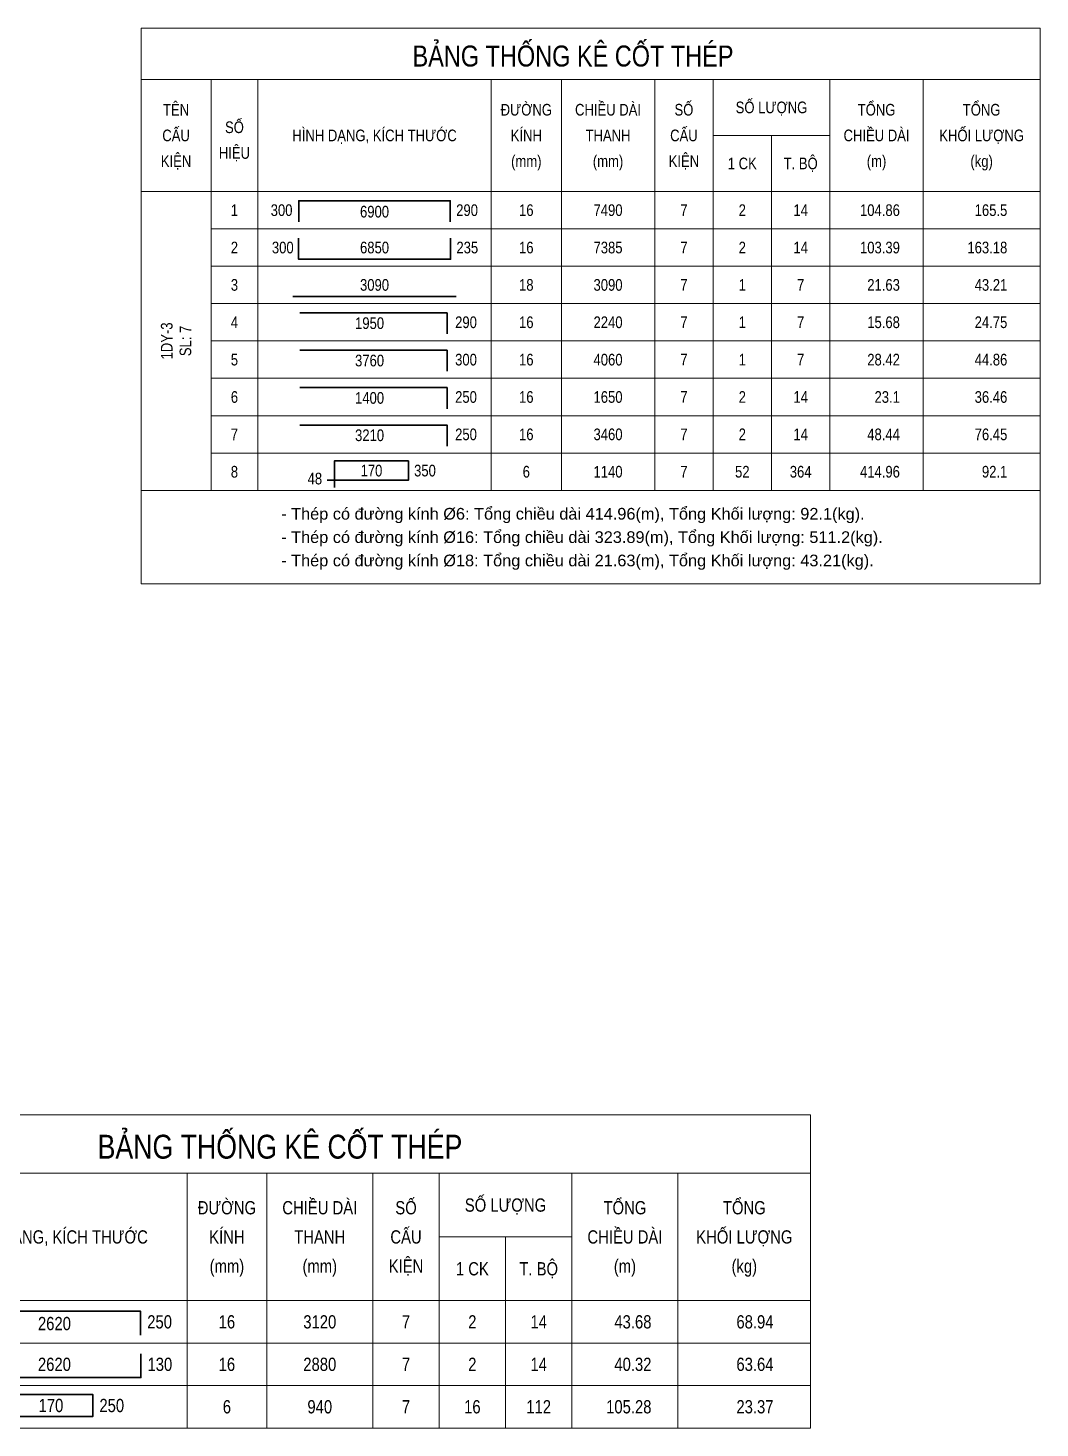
# Model space of a CAD drawing. Extents: x -165145 to 691808, y -202842 to 311040.
# Drawn here: x 346783 to 356318, y -91487 to -78299 of the extents above; entities that cross this region are included whole.
import ezdxf
from ezdxf.enums import TextEntityAlignment as Align

# ---------------------------------------------------------------- set-up
doc = ezdxf.new("R2010")
doc.units = 0
doc.header["$LTSCALE"] = 10
doc.header["$MEASUREMENT"] = 0
doc.linetypes.add('HIDDEN', pattern=[2.3807, 1.587, -0.7937])
doc.layers.get('0').update_dxf_attribs({"linetype": 'CONTINUOUS'})
for name, color, linetype, lineweight in [('DCE_BaoBeTong', 4, 'CONTINUOUS', 18), ('Dce_text', 7, 'CONTINUOUS', 13), ('DCE_ThepChu', 1, 'CONTINUOUS', 35), ('GE_KC_NETKHUAT', 9, 'HIDDEN', 20), ('GE_KC_NETTHAY', 2, 'CONTINUOUS', 20)]:
    doc.layers.add(name, color=color, linetype=linetype, lineweight=lineweight)
doc.styles.add('Dce_Text', font='arial.ttf', dxfattribs={"width": 0.8})
doc.styles.add('Dce_Text2', font='arial.ttf', dxfattribs={"width": 0.8})

# ---------------------------------------------------------------- blocks, each defined once
blk = doc.blocks.new('TKTitle')
at = {"layer": 'DCE_BaoBeTong'}
for p, q in [((15, -11), (15, -35)), ((25, -11), (25, -35)), ((75, -11), (75, -35)), ((90, -11), (90, -35)), ((110, -11), (110, -35)), ((122.5, -11), (122.5, -35)), ((147.5, -11), (147.5, -35)), ((167.5, -11), (167.5, -35)), ((122.5, -23), (147.5, -23)), ((135, -23), (135, -35))]:
    blk.add_line(p, q, dxfattribs=at)
for points in [[(0, 0), (0, -11), (0, -35), (15, -35), (25, -35), (75, -35), (90, -35), (122.5, -35), (135, -35), (147.5, -35), (167.5, -35), (192.5, -35), (192.5, -11), (192.5, 0), (0, 0)], [(0, -11), (15, -11), (25, -11), (75, -11), (90, -11), (122.5, -11), (147.5, -11), (167.5, -11), (192.5, -11)]]:
    blk.add_lwpolyline(points, dxfattribs=at)
at = {"style": 'Dce_Text', "width": 0.8}
for s, height, p in [('BẢNG THỐNG KÊ CỐT THÉP', 4.5, (92.5, -6)), ('TÊN', 2.5, (7.5, -17.5)), ('ĐƯỜNG', 2.5, (82.5, -17.5)), ('CHIỀU DÀI', 2.5, (100, -17.5)), ('SỐ', 2.5, (116.25, -17.5)), ('SỐ LƯỢNG', 2.5, (135, -17)), ('TỔNG', 2.5, (157.5, -17.5)), ('TỔNG', 2.5, (180, -17.5)), ('CẤU', 2.5, (7.5, -23)), ('SỐ', 2.5, (20, -21.25)), ('HÌNH DẠNG, KÍCH THƯỚC', 2.5, (50, -23)), ('KÍNH', 2.5, (82.5, -23)), ('CẤU', 2.5, (116.25, -23)), ('CHIỀU DÀI', 2.5, (157.5, -23)), ('KHỐI LƯỢNG', 2.5, (180, -23)), ('THANH', 2.5, (100, -23)), ('HIỆU', 2.5, (20, -26.75)), ('KIỆN', 2.5, (7.5, -28.5)), ('(mm)', 2.5, (82.5, -28.5)), ('(mm)', 2.5, (100, -28.5)), ('KIỆN', 2.5, (116.25, -28.5)), ('1 CK', 2.5, (128.75, -29)), ('T. BỘ', 2.5, (141.25, -29)), ('(m)', 2.5, (157.5, -28.5)), ('(kg)', 2.5, (180, -28.5))]:
    blk.add_text(s, height=height, dxfattribs=at).set_placement(p, align=Align.MIDDLE_CENTER)
blk = doc.blocks.new('TK4')
at = {"layer": 'DCE_BaoBeTong'}
for p, q in [((0, -8), (0, 0)), ((25, -8), (25, 0)), ((75, -8), (75, 0)), ((90, -8), (90, 0)), ((110, -8), (110, 0)), ((122.5, -8), (122.5, 0)), ((135, -8), (135, 0)), ((147.5, -8), (147.5, 0)), ((167.5, -8), (167.5, 0))]:
    blk.add_line(p, q, dxfattribs=at)
for points in [[(15, -8), (25, -8), (75, -8), (90, -8), (122.5, -8), (135, -8), (147.5, -8), (167.5, -8), (192.5, -8), (192.5, 0)], [(15, 0), (15, -8)]]:
    blk.add_lwpolyline(points, dxfattribs=at)
at = {"layer": 'DCE_ThepChu'}
blk.add_lwpolyline([(33.78, -6.5), (33.78, -2), (66.22, -2), (66.22, -6.5)], dxfattribs=at)
at = {"layer": 'Dce_text', "color": 2, "style": 'Dce_Text', "width": 0.8, "flags": 4}
for tag, p in [('Lall', (162.5, -4)), ('L1', (32.43, -4)), ('KL', (185.5, -4))]:
    blk.add_attdef(tag, text='', height=2.5, dxfattribs=at).set_placement(p, align=Align.MIDDLE_RIGHT)
for tag, p in [('SH', (20, -4)), ('L2', (50, -4.32)), ('DK', (82.5, -4)), ('sumL', (100, -4)), ('SKC', (116.25, -4)), ('SL', (128.75, -4))]:
    blk.add_attdef(tag, text='', height=2.5, dxfattribs=at).set_placement(p, align=Align.MIDDLE_CENTER)
blk.add_attdef('L3', text='', height=2.5, dxfattribs=at).set_placement((67.48, -4), align=Align.MIDDLE_LEFT)
at = {"layer": 'Dce_text', "color": 2, "style": 'Dce_Text', "width": 0.8}
blk.add_attdef('TSL', text='', height=2.5, dxfattribs=at).set_placement((141.25, -4), align=Align.MIDDLE_CENTER)
blk = doc.blocks.new('TK7')
at = {"layer": 'DCE_BaoBeTong'}
for p, q in [((0, -8), (0, 0)), ((25, -8), (25, 0)), ((75, -8), (75, 0)), ((90, -8), (90, 0)), ((110, -8), (110, 0)), ((122.5, -8), (122.5, 0)), ((135, -8), (135, 0)), ((147.5, -8), (147.5, 0)), ((167.5, -8), (167.5, 0))]:
    blk.add_line(p, q, dxfattribs=at)
for points in [[(15, -8), (25, -8), (75, -8), (90, -8), (122.5, -8), (135, -8), (147.5, -8), (167.5, -8), (192.5, -8), (192.5, 0)], [(15, 0), (15, -8)]]:
    blk.add_lwpolyline(points, dxfattribs=at)
at = {"layer": 'DCE_ThepChu'}
blk.add_lwpolyline([(33.72, -2), (33.72, -6.5), (66.28, -6.5), (66.28, -2)], dxfattribs=at)
at = {"layer": 'Dce_text', "color": 2, "style": 'Dce_Text', "width": 0.8, "flags": 4}
for tag, p in [('Lall', (162.5, -4)), ('L1', (32.68, -4)), ('KL', (185.5, -4))]:
    blk.add_attdef(tag, text='', height=2.5, dxfattribs=at).set_placement(p, align=Align.MIDDLE_RIGHT)
for tag, p in [('SH', (20, -4)), ('L2', (50, -4)), ('DK', (82.5, -4)), ('sumL', (100, -4)), ('SKC', (116.25, -4)), ('SL', (128.75, -4))]:
    blk.add_attdef(tag, text='', height=2.5, dxfattribs=at).set_placement(p, align=Align.MIDDLE_CENTER)
blk.add_attdef('L3', text='', height=2.5, dxfattribs=at).set_placement((67.53, -4), align=Align.MIDDLE_LEFT)
at = {"layer": 'Dce_text', "color": 2, "style": 'Dce_Text', "width": 0.8}
blk.add_attdef('TSL', text='', height=2.5, dxfattribs=at).set_placement((141.25, -4), align=Align.MIDDLE_CENTER)
blk = doc.blocks.new('TK9')
at = {"layer": 'DCE_BaoBeTong'}
for p, q in [((0, -8), (0, 0)), ((25, -8), (25, 0)), ((75, -8), (75, 0)), ((90, -8), (90, 0)), ((110, -8), (110, 0)), ((122.5, -8), (122.5, 0)), ((135, -8), (135, 0)), ((147.5, -8), (147.5, 0)), ((167.5, -8), (167.5, 0))]:
    blk.add_line(p, q, dxfattribs=at)
for points in [[(15, -8), (25, -8), (75, -8), (90, -8), (122.5, -8), (135, -8), (147.5, -8), (167.5, -8), (192.5, -8), (192.5, 0)], [(15, 0), (15, -8)]]:
    blk.add_lwpolyline(points, dxfattribs=at)
at = {"layer": 'DCE_ThepChu'}
blk.add_lwpolyline([(41.42, -7.37), (41.42, -1.7), (57.26, -1.7), (57.26, -5.81), (39.86, -5.81)], dxfattribs=at)
at = {"layer": 'Dce_text', "color": 2, "style": 'Dce_Text', "width": 0.8}
for tag, p in [('L1', (49.34, -3.76)), ('TSL', (141.25, -4))]:
    blk.add_attdef(tag, text='', height=2.5, dxfattribs=at).set_placement(p, align=Align.MIDDLE_CENTER)
blk.add_attdef('L2', text='', height=2.5, dxfattribs=at).set_placement((58.47, -3.76), align=Align.MIDDLE_LEFT)
at = {"layer": 'Dce_text', "color": 2, "style": 'Dce_Text', "width": 0.8, "flags": 4}
for tag, p in [('Lall', (162.5, -4)), ('KL', (185.5, -4))]:
    blk.add_attdef(tag, text='', height=2.5, dxfattribs=at).set_placement(p, align=Align.MIDDLE_RIGHT)
for tag, p in [('SH', (20, -4)), ('DK', (82.5, -4)), ('sumL', (100, -4)), ('SKC', (116.25, -4)), ('SL', (128.75, -4))]:
    blk.add_attdef(tag, text='', height=2.5, dxfattribs=at).set_placement(p, align=Align.MIDDLE_CENTER)
at = {"layer": 'Dce_text', "color": 2, "style": 'Dce_Text', "width": 0.8}
blk.add_attdef('M', text='', height=2.5, dxfattribs=at).set_placement((38.78, -5.47), align=Align.MIDDLE_RIGHT)
blk = doc.blocks.new('TK1')
at = {"layer": 'DCE_BaoBeTong'}
for p, q in [((0, -8), (0, 0)), ((25, -8), (25, 0)), ((75, -8), (75, 0)), ((90, -8), (90, 0)), ((110, -8), (110, 0)), ((122.5, -8), (122.5, 0)), ((135, -8), (135, 0)), ((147.5, -8), (147.5, 0)), ((167.5, -8), (167.5, 0))]:
    blk.add_line(p, q, dxfattribs=at)
for points in [[(15, -8), (25, -8), (75, -8), (90, -8), (122.5, -8), (135, -8), (147.5, -8), (167.5, -8), (192.5, -8), (192.5, 0)], [(15, 0), (15, -8)]]:
    blk.add_lwpolyline(points, dxfattribs=at)
at = {"layer": 'DCE_ThepChu'}
blk.add_lwpolyline([(32.5, -6.5), (67.5, -6.5)], dxfattribs=at)
at = {"layer": 'Dce_text', "color": 2, "style": 'Dce_Text', "width": 0.8, "flags": 4}
for tag, p in [('SH', (20, -4)), ('L', (50, -4)), ('DK', (82.5, -4)), ('sumL', (100, -4)), ('SKC', (116.25, -4)), ('SL', (128.75, -4))]:
    blk.add_attdef(tag, text='', height=2.5, dxfattribs=at).set_placement(p, align=Align.MIDDLE_CENTER)
at = {"layer": 'Dce_text', "color": 2, "style": 'Dce_Text', "width": 0.8}
blk.add_attdef('TSL', text='', height=2.5, dxfattribs=at).set_placement((141.25, -4), align=Align.MIDDLE_CENTER)
at = {"layer": 'Dce_text', "color": 2, "style": 'Dce_Text', "width": 0.8, "flags": 4}
for tag, p in [('Lall', (162.5, -4)), ('KL', (185.5, -4))]:
    blk.add_attdef(tag, text='', height=2.5, dxfattribs=at).set_placement(p, align=Align.MIDDLE_RIGHT)
blk = doc.blocks.new('TK3')
at = {"layer": 'DCE_BaoBeTong'}
for p, q in [((0, -8), (0, 0)), ((25, -8), (25, 0)), ((75, -8), (75, 0)), ((90, -8), (90, 0)), ((110, -8), (110, 0)), ((122.5, -8), (122.5, 0)), ((135, -8), (135, 0)), ((147.5, -8), (147.5, 0)), ((167.5, -8), (167.5, 0))]:
    blk.add_line(p, q, dxfattribs=at)
for points in [[(15, -8), (25, -8), (75, -8), (90, -8), (122.5, -8), (135, -8), (147.5, -8), (167.5, -8), (192.5, -8), (192.5, 0)], [(15, 0), (15, -8)]]:
    blk.add_lwpolyline(points, dxfattribs=at)
at = {"layer": 'DCE_ThepChu'}
blk.add_lwpolyline([(65.52, -6.5), (65.52, -2), (33.99, -2)], dxfattribs=at)
at = {"layer": 'DCE_BaoBeTong', "color": 2, "style": 'Dce_Text', "width": 0.8}
blk.add_attdef('TSL', text='', height=2.5, dxfattribs=at).set_placement((141.25, -4), align=Align.MIDDLE_CENTER)
at = {"layer": 'Dce_text', "color": 2, "style": 'Dce_Text', "width": 0.8, "flags": 4}
for tag, p in [('SH', (20, -4)), ('L1', (48.94, -4.19)), ('DK', (82.5, -4)), ('sumL', (100, -4)), ('SKC', (116.25, -4)), ('SL', (128.75, -4))]:
    blk.add_attdef(tag, text='', height=2.5, dxfattribs=at).set_placement(p, align=Align.MIDDLE_CENTER)
blk.add_attdef('L2', text='', height=2.5, dxfattribs=at).set_placement((67.26, -4), align=Align.MIDDLE_LEFT)
for tag, p in [('Lall', (162.5, -4)), ('KL', (185.5, -4))]:
    blk.add_attdef(tag, text='', height=2.5, dxfattribs=at).set_placement(p, align=Align.MIDDLE_RIGHT)
blk = doc.blocks.new('TenCauKien')
at = {"layer": 'Dce_text', "style": 'Dce_Text', "width": 0.8}
for tag, p in [('TENCAUKIEN', (-2, 0)), ('SOCAUKIEN', (2, 0))]:
    blk.add_attdef(tag, text='', height=2.5, rotation=90, dxfattribs=at).set_placement(p, align=Align.MIDDLE_CENTER)

msp = doc.modelspace()

# ---------------------------------------------------------------- linework, layer by layer
at = {"layer": 'DCE_BaoBeTong'}
for p, q in [((347848.47472, -82654.55082), (348508.47472, -82654.55082)), ((347848.47472, -82654.55082), (347848.47472, -83534.55082)), ((356318.47472, -82654.55082), (356318.47472, -83534.55082)), ((347848.47472, -83534.55082), (356318.47472, -83534.55082))]:
    msp.add_line(p, q, dxfattribs=at)
msp.add_lwpolyline([(347848.47472, -82654.55082), (348508.47472, -82654.55082)], dxfattribs=at)

# ---------------------------------------------------------------- block references
at = {"layer": 'GE_KC_NETKHUAT', "xscale": 44, "yscale": 44, "zscale": 44}
msp.add_blockref('TKTitle', (347848.47472, -78298.55082), dxfattribs=at)
at = {"layer": 'GE_KC_NETKHUAT'}
ref = msp.add_blockref('TK4', (347848.47472, -79838.55082), dxfattribs=dict(at, xscale=44, yscale=44, zscale=44))
ref.add_attrib('SH', '1', dxfattribs={"layer": 'Dce_text', "color": 2, "height": 110, "style": 'Dce_Text', "width": 0.8}).set_placement((348728.47472, -80014.55082), align=Align.MIDDLE_CENTER)
ref.add_attrib('L2', '6900', dxfattribs={"layer": 'Dce_text', "color": 2, "height": 110, "style": 'Dce_Text', "width": 0.8}).set_placement((350048.47472, -80028.59719), align=Align.MIDDLE_CENTER)
ref.add_attrib('L1', '300', dxfattribs={"layer": 'Dce_text', "color": 2, "height": 110, "style": 'Dce_Text', "width": 0.8}).set_placement((349275.18818, -80014.55082), align=Align.MIDDLE_RIGHT)
ref.add_attrib('L3', '290', dxfattribs={"layer": 'Dce_text', "color": 2, "height": 110, "style": 'Dce_Text', "width": 0.8}).set_placement((350817.80501, -80014.55082), align=Align.MIDDLE_LEFT)
ref.add_attrib('DK', '16', dxfattribs={"layer": 'Dce_text', "color": 2, "height": 110, "style": 'Dce_Text', "width": 0.8}).set_placement((351478.47472, -80014.55082), align=Align.MIDDLE_CENTER)
ref.add_attrib('sumL', '7490', dxfattribs={"layer": 'Dce_text', "color": 2, "height": 110, "style": 'Dce_Text', "width": 0.8}).set_placement((352248.47472, -80014.55082), align=Align.MIDDLE_CENTER)
ref.add_attrib('SL', '2', dxfattribs={"layer": 'Dce_text', "color": 2, "height": 110, "style": 'Dce_Text', "width": 0.8}).set_placement((353513.47472, -80014.55082), align=Align.MIDDLE_CENTER)
ref.add_attrib('SKC', '7', dxfattribs={"layer": 'Dce_text', "color": 2, "height": 110, "style": 'Dce_Text', "width": 0.8}).set_placement((352963.47472, -80014.55082), align=Align.MIDDLE_CENTER)
ref.add_attrib('Lall', '104.86', dxfattribs={"layer": 'Dce_text', "color": 2, "height": 110, "style": 'Dce_Text', "width": 0.8}).set_placement((354998.47472, -80014.55082), align=Align.MIDDLE_RIGHT)
ref.add_attrib('KL', '165.5', dxfattribs={"layer": 'Dce_text', "color": 2, "height": 110, "style": 'Dce_Text', "width": 0.8}).set_placement((356010.47472, -80014.55082), align=Align.MIDDLE_RIGHT)
ref.add_attrib('TSL', '14', dxfattribs={"layer": 'Dce_text', "color": 2, "height": 110, "style": 'Dce_Text', "width": 0.8}).set_placement((354063.47472, -80014.55082), align=Align.MIDDLE_CENTER)
ref = msp.add_blockref('TK7', (347848.47472, -80190.55082), dxfattribs=dict(at, xscale=44, yscale=44, zscale=44))
ref.add_attrib('SH', '2', dxfattribs={"layer": 'Dce_text', "color": 2, "height": 110, "style": 'Dce_Text', "width": 0.8}).set_placement((348728.47472, -80366.55082), align=Align.MIDDLE_CENTER)
ref.add_attrib('L2', '6850', dxfattribs={"layer": 'Dce_text', "color": 2, "height": 110, "style": 'Dce_Text', "width": 0.8}).set_placement((350048.47472, -80366.55082), align=Align.MIDDLE_CENTER)
ref.add_attrib('L1', '300', dxfattribs={"layer": 'Dce_text', "color": 2, "height": 110, "style": 'Dce_Text', "width": 0.8}).set_placement((349286.58164, -80366.55082), align=Align.MIDDLE_RIGHT)
ref.add_attrib('L3', '235', dxfattribs={"layer": 'Dce_text', "color": 2, "height": 110, "style": 'Dce_Text', "width": 0.8}).set_placement((350819.94477, -80366.55082), align=Align.MIDDLE_LEFT)
ref.add_attrib('DK', '16', dxfattribs={"layer": 'Dce_text', "color": 2, "height": 110, "style": 'Dce_Text', "width": 0.8}).set_placement((351478.47472, -80366.55082), align=Align.MIDDLE_CENTER)
ref.add_attrib('sumL', '7385', dxfattribs={"layer": 'Dce_text', "color": 2, "height": 110, "style": 'Dce_Text', "width": 0.8}).set_placement((352248.47472, -80366.55082), align=Align.MIDDLE_CENTER)
ref.add_attrib('SL', '2', dxfattribs={"layer": 'Dce_text', "color": 2, "height": 110, "style": 'Dce_Text', "width": 0.8}).set_placement((353513.47472, -80366.55082), align=Align.MIDDLE_CENTER)
ref.add_attrib('SKC', '7', dxfattribs={"layer": 'Dce_text', "color": 2, "height": 110, "style": 'Dce_Text', "width": 0.8}).set_placement((352963.47472, -80366.55082), align=Align.MIDDLE_CENTER)
ref.add_attrib('Lall', '103.39', dxfattribs={"layer": 'Dce_text', "color": 2, "height": 110, "style": 'Dce_Text', "width": 0.8}).set_placement((354998.47472, -80366.55082), align=Align.MIDDLE_RIGHT)
ref.add_attrib('KL', '163.18', dxfattribs={"layer": 'Dce_text', "color": 2, "height": 110, "style": 'Dce_Text', "width": 0.8}).set_placement((356010.47472, -80366.55082), align=Align.MIDDLE_RIGHT)
ref.add_attrib('TSL', '14', dxfattribs={"layer": 'Dce_text', "color": 2, "height": 110, "style": 'Dce_Text', "width": 0.8}).set_placement((354063.47472, -80366.55082), align=Align.MIDDLE_CENTER)
ref = msp.add_blockref('TK1', (347848.47472, -80542.55082), dxfattribs=dict(at, xscale=44, yscale=44, zscale=44))
ref.add_attrib('KL', '43.21', dxfattribs={"layer": 'Dce_text', "color": 2, "height": 110, "style": 'Dce_Text', "width": 0.8}).set_placement((356010.47472, -80718.55082), align=Align.MIDDLE_RIGHT)
ref.add_attrib('Lall', '21.63', dxfattribs={"layer": 'Dce_text', "color": 2, "height": 110, "style": 'Dce_Text', "width": 0.8}).set_placement((354998.47472, -80718.55082), align=Align.MIDDLE_RIGHT)
ref.add_attrib('SKC', '7', dxfattribs={"layer": 'Dce_text', "color": 2, "height": 110, "style": 'Dce_Text', "width": 0.8}).set_placement((352963.47472, -80718.55082), align=Align.MIDDLE_CENTER)
ref.add_attrib('SL', '1', dxfattribs={"layer": 'Dce_text', "color": 2, "height": 110, "style": 'Dce_Text', "width": 0.8}).set_placement((353513.47472, -80718.55082), align=Align.MIDDLE_CENTER)
ref.add_attrib('sumL', '3090', dxfattribs={"layer": 'Dce_text', "color": 2, "height": 110, "style": 'Dce_Text', "width": 0.8}).set_placement((352248.47472, -80718.55082), align=Align.MIDDLE_CENTER)
ref.add_attrib('DK', '18', dxfattribs={"layer": 'Dce_text', "color": 2, "height": 110, "style": 'Dce_Text', "width": 0.8}).set_placement((351478.47472, -80718.55082), align=Align.MIDDLE_CENTER)
ref.add_attrib('L', '3090', dxfattribs={"layer": 'Dce_text', "color": 2, "height": 110, "style": 'Dce_Text', "width": 0.8}).set_placement((350048.47472, -80718.55082), align=Align.MIDDLE_CENTER)
ref.add_attrib('SH', '3', dxfattribs={"layer": 'Dce_text', "color": 2, "height": 110, "style": 'Dce_Text', "width": 0.8}).set_placement((348728.47472, -80718.55082), align=Align.MIDDLE_CENTER)
ref.add_attrib('TSL', '7', dxfattribs={"layer": 'Dce_text', "color": 2, "height": 110, "style": 'Dce_Text', "width": 0.8}).set_placement((354063.47472, -80718.55082), align=Align.MIDDLE_CENTER)
ref = msp.add_blockref('TK3', (347848.47472, -80894.55082), dxfattribs=dict(at, xscale=44, yscale=44, zscale=44))
ref.add_attrib('SH', '4', dxfattribs={"layer": 'Dce_text', "color": 2, "height": 110, "style": 'Dce_Text', "width": 0.8}).set_placement((348728.47472, -81070.55082), align=Align.MIDDLE_CENTER)
ref.add_attrib('L1', '1950', dxfattribs={"layer": 'Dce_text', "color": 2, "height": 110, "style": 'Dce_Text', "width": 0.8}).set_placement((350001.71574, -81079.00377), align=Align.MIDDLE_CENTER)
ref.add_attrib('L2', '290', dxfattribs={"layer": 'Dce_text', "color": 2, "height": 110, "style": 'Dce_Text', "width": 0.8}).set_placement((350807.81367, -81070.55082), align=Align.MIDDLE_LEFT)
ref.add_attrib('DK', '16', dxfattribs={"layer": 'Dce_text', "color": 2, "height": 110, "style": 'Dce_Text', "width": 0.8}).set_placement((351478.47472, -81070.55082), align=Align.MIDDLE_CENTER)
ref.add_attrib('sumL', '2240', dxfattribs={"layer": 'Dce_text', "color": 2, "height": 110, "style": 'Dce_Text', "width": 0.8}).set_placement((352248.47472, -81070.55082), align=Align.MIDDLE_CENTER)
ref.add_attrib('SL', '1', dxfattribs={"layer": 'Dce_text', "color": 2, "height": 110, "style": 'Dce_Text', "width": 0.8}).set_placement((353513.47472, -81070.55082), align=Align.MIDDLE_CENTER)
ref.add_attrib('SKC', '7', dxfattribs={"layer": 'Dce_text', "color": 2, "height": 110, "style": 'Dce_Text', "width": 0.8}).set_placement((352963.47472, -81070.55082), align=Align.MIDDLE_CENTER)
ref.add_attrib('Lall', '15.68', dxfattribs={"layer": 'Dce_text', "color": 2, "height": 110, "style": 'Dce_Text', "width": 0.8}).set_placement((354998.47472, -81070.55082), align=Align.MIDDLE_RIGHT)
ref.add_attrib('KL', '24.75', dxfattribs={"layer": 'Dce_text', "color": 2, "height": 110, "style": 'Dce_Text', "width": 0.8}).set_placement((356010.47472, -81070.55082), align=Align.MIDDLE_RIGHT)
ref.add_attrib('TSL', '7', dxfattribs={"layer": 'DCE_BaoBeTong', "color": 2, "height": 110, "style": 'Dce_Text', "width": 0.8}).set_placement((354063.47472, -81070.55082), align=Align.MIDDLE_CENTER)
at = {"layer": 'GE_KC_NETKHUAT', "xscale": 44, "yscale": 44, "zscale": 44}
msp.add_blockref('TenCauKien', (348178.47472, -81246.55082), dxfattribs=at).add_auto_attribs({'SOCAUKIEN': 'SL: 7', 'TENCAUKIEN': '1DY-3'})
at = {"layer": 'GE_KC_NETKHUAT'}
ref = msp.add_blockref('TK3', (347848.47472, -81246.55082), dxfattribs=dict(at, xscale=44, yscale=44, zscale=44))
ref.add_attrib('SH', '5', dxfattribs={"layer": 'Dce_text', "color": 2, "height": 110, "style": 'Dce_Text', "width": 0.8}).set_placement((348728.47472, -81422.55082), align=Align.MIDDLE_CENTER)
ref.add_attrib('L1', '3760', dxfattribs={"layer": 'Dce_text', "color": 2, "height": 110, "style": 'Dce_Text', "width": 0.8}).set_placement((350001.71574, -81431.00377), align=Align.MIDDLE_CENTER)
ref.add_attrib('L2', '300', dxfattribs={"layer": 'Dce_text', "color": 2, "height": 110, "style": 'Dce_Text', "width": 0.8}).set_placement((350807.81367, -81422.55082), align=Align.MIDDLE_LEFT)
ref.add_attrib('DK', '16', dxfattribs={"layer": 'Dce_text', "color": 2, "height": 110, "style": 'Dce_Text', "width": 0.8}).set_placement((351478.47472, -81422.55082), align=Align.MIDDLE_CENTER)
ref.add_attrib('sumL', '4060', dxfattribs={"layer": 'Dce_text', "color": 2, "height": 110, "style": 'Dce_Text', "width": 0.8}).set_placement((352248.47472, -81422.55082), align=Align.MIDDLE_CENTER)
ref.add_attrib('SL', '1', dxfattribs={"layer": 'Dce_text', "color": 2, "height": 110, "style": 'Dce_Text', "width": 0.8}).set_placement((353513.47472, -81422.55082), align=Align.MIDDLE_CENTER)
ref.add_attrib('SKC', '7', dxfattribs={"layer": 'Dce_text', "color": 2, "height": 110, "style": 'Dce_Text', "width": 0.8}).set_placement((352963.47472, -81422.55082), align=Align.MIDDLE_CENTER)
ref.add_attrib('Lall', '28.42', dxfattribs={"layer": 'Dce_text', "color": 2, "height": 110, "style": 'Dce_Text', "width": 0.8}).set_placement((354998.47472, -81422.55082), align=Align.MIDDLE_RIGHT)
ref.add_attrib('KL', '44.86', dxfattribs={"layer": 'Dce_text', "color": 2, "height": 110, "style": 'Dce_Text', "width": 0.8}).set_placement((356010.47472, -81422.55082), align=Align.MIDDLE_RIGHT)
ref.add_attrib('TSL', '7', dxfattribs={"layer": 'DCE_BaoBeTong', "color": 2, "height": 110, "style": 'Dce_Text', "width": 0.8}).set_placement((354063.47472, -81422.55082), align=Align.MIDDLE_CENTER)
ref = msp.add_blockref('TK3', (347848.47472, -81598.55082), dxfattribs=dict(at, xscale=44, yscale=44, zscale=44))
ref.add_attrib('SH', '6', dxfattribs={"layer": 'Dce_text', "color": 2, "height": 110, "style": 'Dce_Text', "width": 0.8}).set_placement((348728.47472, -81774.55082), align=Align.MIDDLE_CENTER)
ref.add_attrib('L1', '1400', dxfattribs={"layer": 'Dce_text', "color": 2, "height": 110, "style": 'Dce_Text', "width": 0.8}).set_placement((350001.71574, -81783.00377), align=Align.MIDDLE_CENTER)
ref.add_attrib('L2', '250', dxfattribs={"layer": 'Dce_text', "color": 2, "height": 110, "style": 'Dce_Text', "width": 0.8}).set_placement((350807.81367, -81774.55082), align=Align.MIDDLE_LEFT)
ref.add_attrib('DK', '16', dxfattribs={"layer": 'Dce_text', "color": 2, "height": 110, "style": 'Dce_Text', "width": 0.8}).set_placement((351478.47472, -81774.55082), align=Align.MIDDLE_CENTER)
ref.add_attrib('sumL', '1650', dxfattribs={"layer": 'Dce_text', "color": 2, "height": 110, "style": 'Dce_Text', "width": 0.8}).set_placement((352248.47472, -81774.55082), align=Align.MIDDLE_CENTER)
ref.add_attrib('SL', '2', dxfattribs={"layer": 'Dce_text', "color": 2, "height": 110, "style": 'Dce_Text', "width": 0.8}).set_placement((353513.47472, -81774.55082), align=Align.MIDDLE_CENTER)
ref.add_attrib('SKC', '7', dxfattribs={"layer": 'Dce_text', "color": 2, "height": 110, "style": 'Dce_Text', "width": 0.8}).set_placement((352963.47472, -81774.55082), align=Align.MIDDLE_CENTER)
ref.add_attrib('Lall', '23.1', dxfattribs={"layer": 'Dce_text', "color": 2, "height": 110, "style": 'Dce_Text', "width": 0.8}).set_placement((354998.47472, -81774.55082), align=Align.MIDDLE_RIGHT)
ref.add_attrib('KL', '36.46', dxfattribs={"layer": 'Dce_text', "color": 2, "height": 110, "style": 'Dce_Text', "width": 0.8}).set_placement((356010.47472, -81774.55082), align=Align.MIDDLE_RIGHT)
ref.add_attrib('TSL', '14', dxfattribs={"layer": 'DCE_BaoBeTong', "color": 2, "height": 110, "style": 'Dce_Text', "width": 0.8}).set_placement((354063.47472, -81774.55082), align=Align.MIDDLE_CENTER)
ref = msp.add_blockref('TK3', (347848.47472, -81950.55082), dxfattribs=dict(at, xscale=44, yscale=44, zscale=44))
ref.add_attrib('SH', '7', dxfattribs={"layer": 'Dce_text', "color": 2, "height": 110, "style": 'Dce_Text', "width": 0.8}).set_placement((348728.47472, -82126.55082), align=Align.MIDDLE_CENTER)
ref.add_attrib('L1', '3210', dxfattribs={"layer": 'Dce_text', "color": 2, "height": 110, "style": 'Dce_Text', "width": 0.8}).set_placement((350001.71574, -82135.00377), align=Align.MIDDLE_CENTER)
ref.add_attrib('L2', '250', dxfattribs={"layer": 'Dce_text', "color": 2, "height": 110, "style": 'Dce_Text', "width": 0.8}).set_placement((350807.81367, -82126.55082), align=Align.MIDDLE_LEFT)
ref.add_attrib('DK', '16', dxfattribs={"layer": 'Dce_text', "color": 2, "height": 110, "style": 'Dce_Text', "width": 0.8}).set_placement((351478.47472, -82126.55082), align=Align.MIDDLE_CENTER)
ref.add_attrib('sumL', '3460', dxfattribs={"layer": 'Dce_text', "color": 2, "height": 110, "style": 'Dce_Text', "width": 0.8}).set_placement((352248.47472, -82126.55082), align=Align.MIDDLE_CENTER)
ref.add_attrib('SL', '2', dxfattribs={"layer": 'Dce_text', "color": 2, "height": 110, "style": 'Dce_Text', "width": 0.8}).set_placement((353513.47472, -82126.55082), align=Align.MIDDLE_CENTER)
ref.add_attrib('SKC', '7', dxfattribs={"layer": 'Dce_text', "color": 2, "height": 110, "style": 'Dce_Text', "width": 0.8}).set_placement((352963.47472, -82126.55082), align=Align.MIDDLE_CENTER)
ref.add_attrib('Lall', '48.44', dxfattribs={"layer": 'Dce_text', "color": 2, "height": 110, "style": 'Dce_Text', "width": 0.8}).set_placement((354998.47472, -82126.55082), align=Align.MIDDLE_RIGHT)
ref.add_attrib('KL', '76.45', dxfattribs={"layer": 'Dce_text', "color": 2, "height": 110, "style": 'Dce_Text', "width": 0.8}).set_placement((356010.47472, -82126.55082), align=Align.MIDDLE_RIGHT)
ref.add_attrib('TSL', '14', dxfattribs={"layer": 'DCE_BaoBeTong', "color": 2, "height": 110, "style": 'Dce_Text', "width": 0.8}).set_placement((354063.47472, -82126.55082), align=Align.MIDDLE_CENTER)
ref = msp.add_blockref('TK9', (347848.47472, -82302.55082), dxfattribs=dict(at, xscale=44, yscale=44, zscale=44))
ref.add_attrib('L2', '350', dxfattribs={"layer": 'Dce_text', "color": 2, "height": 110, "style": 'Dce_Text', "width": 0.8}).set_placement((350421.17977, -82467.83059), align=Align.MIDDLE_LEFT)
ref.add_attrib('L1', '170', dxfattribs={"layer": 'Dce_text', "color": 2, "height": 110, "style": 'Dce_Text', "width": 0.8}).set_placement((350019.48938, -82467.83059), align=Align.MIDDLE_CENTER)
ref.add_attrib('M', '48', dxfattribs={"layer": 'Dce_text', "color": 2, "height": 110, "style": 'Dce_Text', "width": 0.8}).set_placement((349554.74104, -82543.12458), align=Align.MIDDLE_RIGHT)
ref.add_attrib('SH', '8', dxfattribs={"layer": 'Dce_text', "color": 2, "height": 110, "style": 'Dce_Text', "width": 0.8}).set_placement((348728.47472, -82478.55082), align=Align.MIDDLE_CENTER)
ref.add_attrib('DK', '6', dxfattribs={"layer": 'Dce_text', "color": 2, "height": 110, "style": 'Dce_Text', "width": 0.8}).set_placement((351478.47472, -82478.55082), align=Align.MIDDLE_CENTER)
ref.add_attrib('sumL', '1140', dxfattribs={"layer": 'Dce_text', "color": 2, "height": 110, "style": 'Dce_Text', "width": 0.8}).set_placement((352248.47472, -82478.55082), align=Align.MIDDLE_CENTER)
ref.add_attrib('SL', '52', dxfattribs={"layer": 'Dce_text', "color": 2, "height": 110, "style": 'Dce_Text', "width": 0.8}).set_placement((353513.47472, -82478.55082), align=Align.MIDDLE_CENTER)
ref.add_attrib('SKC', '7', dxfattribs={"layer": 'Dce_text', "color": 2, "height": 110, "style": 'Dce_Text', "width": 0.8}).set_placement((352963.47472, -82478.55082), align=Align.MIDDLE_CENTER)
ref.add_attrib('Lall', '414.96', dxfattribs={"layer": 'Dce_text', "color": 2, "height": 110, "style": 'Dce_Text', "width": 0.8}).set_placement((354998.47472, -82478.55082), align=Align.MIDDLE_RIGHT)
ref.add_attrib('KL', '92.1', dxfattribs={"layer": 'Dce_text', "color": 2, "height": 110, "style": 'Dce_Text', "width": 0.8}).set_placement((356010.47472, -82478.55082), align=Align.MIDDLE_RIGHT)
ref.add_attrib('TSL', '364', dxfattribs={"layer": 'Dce_text', "color": 2, "height": 110, "style": 'Dce_Text', "width": 0.8}).set_placement((354063.47472, -82478.55082), align=Align.MIDDLE_CENTER)
at = {"layer": 'GE_KC_NETTHAY', "xscale": 50, "yscale": 50, "zscale": 50}
msp.add_blockref('TKTitle', (344532.5711, -88536.84962), dxfattribs=at)
at = {"layer": 'GE_KC_NETTHAY'}
ref = msp.add_blockref('TK4', (344532.5711, -90286.84962), dxfattribs=dict(at, xscale=50, yscale=50, zscale=50))
ref.add_attrib('SH', '1', dxfattribs={"layer": 'Dce_text', "color": 2, "height": 125, "style": 'Dce_Text', "width": 0.8}).set_placement((345532.5711, -90486.84962), align=Align.MIDDLE_CENTER)
ref.add_attrib('L2', '2620', dxfattribs={"layer": 'Dce_text', "color": 2, "height": 125, "style": 'Dce_Text', "width": 0.8}).set_placement((347032.5711, -90502.81141), align=Align.MIDDLE_CENTER)
ref.add_attrib('L1', '250', dxfattribs={"layer": 'Dce_text', "color": 2, "height": 125, "style": 'Dce_Text', "width": 0.8}).set_placement((346153.8364, -90486.84962), align=Align.MIDDLE_RIGHT)
ref.add_attrib('L3', '250', dxfattribs={"layer": 'Dce_text', "color": 2, "height": 125, "style": 'Dce_Text', "width": 0.8}).set_placement((347906.81007, -90486.84962), align=Align.MIDDLE_LEFT)
ref.add_attrib('DK', '16', dxfattribs={"layer": 'Dce_text', "color": 2, "height": 125, "style": 'Dce_Text', "width": 0.8}).set_placement((348657.5711, -90486.84962), align=Align.MIDDLE_CENTER)
ref.add_attrib('sumL', '3120', dxfattribs={"layer": 'Dce_text', "color": 2, "height": 125, "style": 'Dce_Text', "width": 0.8}).set_placement((349532.5711, -90486.84962), align=Align.MIDDLE_CENTER)
ref.add_attrib('SL', '2', dxfattribs={"layer": 'Dce_text', "color": 2, "height": 125, "style": 'Dce_Text', "width": 0.8}).set_placement((350970.0711, -90486.84962), align=Align.MIDDLE_CENTER)
ref.add_attrib('SKC', '7', dxfattribs={"layer": 'Dce_text', "color": 2, "height": 125, "style": 'Dce_Text', "width": 0.8}).set_placement((350345.0711, -90486.84962), align=Align.MIDDLE_CENTER)
ref.add_attrib('Lall', '43.68', dxfattribs={"layer": 'Dce_text', "color": 2, "height": 125, "style": 'Dce_Text', "width": 0.8}).set_placement((352657.5711, -90486.84962), align=Align.MIDDLE_RIGHT)
ref.add_attrib('KL', '68.94', dxfattribs={"layer": 'Dce_text', "color": 2, "height": 125, "style": 'Dce_Text', "width": 0.8}).set_placement((353807.5711, -90486.84962), align=Align.MIDDLE_RIGHT)
ref.add_attrib('TSL', '14', dxfattribs={"layer": 'Dce_text', "color": 2, "height": 125, "style": 'Dce_Text', "width": 0.8}).set_placement((351595.0711, -90486.84962), align=Align.MIDDLE_CENTER)
ref = msp.add_blockref('TK7', (344532.5711, -90686.84962), dxfattribs=dict(at, xscale=50, yscale=50, zscale=50))
ref.add_attrib('SH', '2', dxfattribs={"layer": 'Dce_text', "color": 2, "height": 125, "style": 'Dce_Text', "width": 0.8}).set_placement((345532.5711, -90886.84962), align=Align.MIDDLE_CENTER)
ref.add_attrib('L2', '2620', dxfattribs={"layer": 'Dce_text', "color": 2, "height": 125, "style": 'Dce_Text', "width": 0.8}).set_placement((347032.5711, -90886.84962), align=Align.MIDDLE_CENTER)
ref.add_attrib('L1', '130', dxfattribs={"layer": 'Dce_text', "color": 2, "height": 125, "style": 'Dce_Text', "width": 0.8}).set_placement((346166.78351, -90886.84962), align=Align.MIDDLE_RIGHT)
ref.add_attrib('L3', '130', dxfattribs={"layer": 'Dce_text', "color": 2, "height": 125, "style": 'Dce_Text', "width": 0.8}).set_placement((347909.24161, -90886.84962), align=Align.MIDDLE_LEFT)
ref.add_attrib('DK', '16', dxfattribs={"layer": 'Dce_text', "color": 2, "height": 125, "style": 'Dce_Text', "width": 0.8}).set_placement((348657.5711, -90886.84962), align=Align.MIDDLE_CENTER)
ref.add_attrib('sumL', '2880', dxfattribs={"layer": 'Dce_text', "color": 2, "height": 125, "style": 'Dce_Text', "width": 0.8}).set_placement((349532.5711, -90886.84962), align=Align.MIDDLE_CENTER)
ref.add_attrib('SL', '2', dxfattribs={"layer": 'Dce_text', "color": 2, "height": 125, "style": 'Dce_Text', "width": 0.8}).set_placement((350970.0711, -90886.84962), align=Align.MIDDLE_CENTER)
ref.add_attrib('SKC', '7', dxfattribs={"layer": 'Dce_text', "color": 2, "height": 125, "style": 'Dce_Text', "width": 0.8}).set_placement((350345.0711, -90886.84962), align=Align.MIDDLE_CENTER)
ref.add_attrib('Lall', '40.32', dxfattribs={"layer": 'Dce_text', "color": 2, "height": 125, "style": 'Dce_Text', "width": 0.8}).set_placement((352657.5711, -90886.84962), align=Align.MIDDLE_RIGHT)
ref.add_attrib('KL', '63.64', dxfattribs={"layer": 'Dce_text', "color": 2, "height": 125, "style": 'Dce_Text', "width": 0.8}).set_placement((353807.5711, -90886.84962), align=Align.MIDDLE_RIGHT)
ref.add_attrib('TSL', '14', dxfattribs={"layer": 'Dce_text', "color": 2, "height": 125, "style": 'Dce_Text', "width": 0.8}).set_placement((351595.0711, -90886.84962), align=Align.MIDDLE_CENTER)
ref = msp.add_blockref('TK9', (344532.5711, -91086.84962), dxfattribs=dict(at, xscale=50, yscale=50, zscale=50))
ref.add_attrib('L2', '250', dxfattribs={"layer": 'Dce_text', "color": 2, "height": 125, "style": 'Dce_Text', "width": 0.8}).set_placement((347456.09956, -91274.66754), align=Align.MIDDLE_LEFT)
ref.add_attrib('L1', '170', dxfattribs={"layer": 'Dce_text', "color": 2, "height": 125, "style": 'Dce_Text', "width": 0.8}).set_placement((346999.63322, -91274.66754), align=Align.MIDDLE_CENTER)
ref.add_attrib('M', '48', dxfattribs={"layer": 'Dce_text', "color": 2, "height": 125, "style": 'Dce_Text', "width": 0.8}).set_placement((346471.5101, -91360.22889), align=Align.MIDDLE_RIGHT)
ref.add_attrib('SH', '3', dxfattribs={"layer": 'Dce_text', "color": 2, "height": 125, "style": 'Dce_Text', "width": 0.8}).set_placement((345532.5711, -91286.84962), align=Align.MIDDLE_CENTER)
ref.add_attrib('DK', '6', dxfattribs={"layer": 'Dce_text', "color": 2, "height": 125, "style": 'Dce_Text', "width": 0.8}).set_placement((348657.5711, -91286.84962), align=Align.MIDDLE_CENTER)
ref.add_attrib('sumL', '940', dxfattribs={"layer": 'Dce_text', "color": 2, "height": 125, "style": 'Dce_Text', "width": 0.8}).set_placement((349532.5711, -91286.84962), align=Align.MIDDLE_CENTER)
ref.add_attrib('SL', '16', dxfattribs={"layer": 'Dce_text', "color": 2, "height": 125, "style": 'Dce_Text', "width": 0.8}).set_placement((350970.0711, -91286.84962), align=Align.MIDDLE_CENTER)
ref.add_attrib('SKC', '7', dxfattribs={"layer": 'Dce_text', "color": 2, "height": 125, "style": 'Dce_Text', "width": 0.8}).set_placement((350345.0711, -91286.84962), align=Align.MIDDLE_CENTER)
ref.add_attrib('Lall', '105.28', dxfattribs={"layer": 'Dce_text', "color": 2, "height": 125, "style": 'Dce_Text', "width": 0.8}).set_placement((352657.5711, -91286.84962), align=Align.MIDDLE_RIGHT)
ref.add_attrib('KL', '23.37', dxfattribs={"layer": 'Dce_text', "color": 2, "height": 125, "style": 'Dce_Text', "width": 0.8}).set_placement((353807.5711, -91286.84962), align=Align.MIDDLE_RIGHT)
ref.add_attrib('TSL', '112', dxfattribs={"layer": 'Dce_text', "color": 2, "height": 125, "style": 'Dce_Text', "width": 0.8}).set_placement((351595.0711, -91286.84962), align=Align.MIDDLE_CENTER)

# ---------------------------------------------------------------- texts
at = {"layer": 'Dce_text', "style": 'Dce_Text2'}
for s, p in [('- Thép có đường kính Ø6: Tổng chiều dài 414.96(m), Tổng Khối lượng: 92.1(kg).', (349168.47472, -82874.55082)), ('- Thép có đường kính Ø16: Tổng chiều dài 323.89(m), Tổng Khối lượng: 511.2(kg).', (349168.47472, -83094.55082)), ('- Thép có đường kính Ø18: Tổng chiều dài 21.63(m), Tổng Khối lượng: 43.21(kg).', (349168.47472, -83314.55082))]:
    msp.add_text(s, height=110, dxfattribs=at).set_placement(p, align=Align.MIDDLE_LEFT)

doc.saveas('drawing.dxf')
